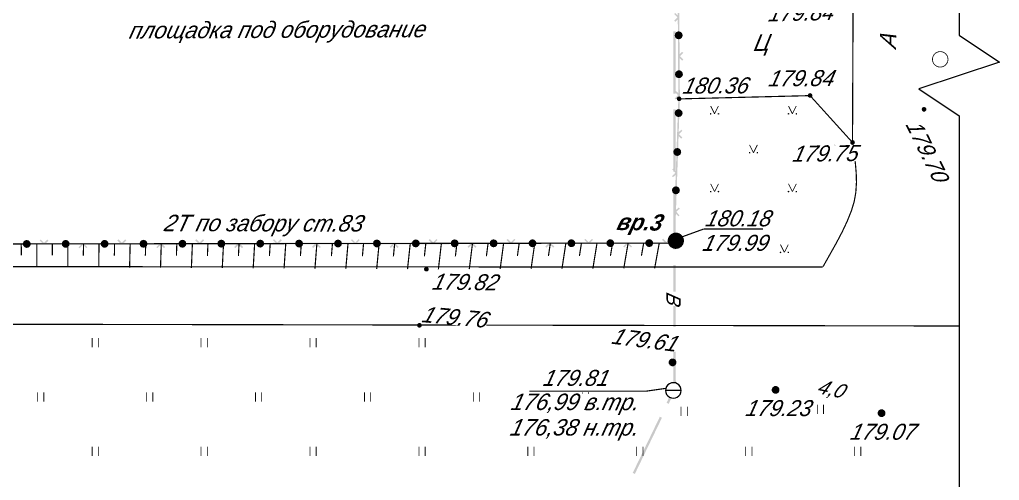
# Model space of a CAD drawing. Header units: millimetres. Extents: x -338 to 6826, y -8218 to 3153.
# Drawn here: x 276.4 to 511.9, y -7191.8 to -7081.1 of the extents above; entities that cross this region are included whole.
import ezdxf

# ---------------------------------------------------------------- set-up
doc = ezdxf.new("R2010")
doc.units = ezdxf.units.MM
doc.set_wipeout_variables(frame=1)
for name, pattern in [('Cплошная', [0]), ('Cплошная_0.50', [0]), ('Штриховая 1.5-1.5_0.50', [1.5, 0.75, -0.75])]:
    doc.linetypes.add(name, pattern=pattern)
for name, color, linetype, lineweight in [('Рамка тонкая', 5, 'Continuous', 25), ('Строительный', 251, 'Continuous', 13), ('Строительный @ 1', 251, 'Continuous', 13)]:
    doc.layers.add(name, color=color, linetype=linetype, lineweight=lineweight)
doc.styles.get("Standard").update_dxf_attribs({"font": 'simplex.shx', "oblique": 15})
doc.linetypes.add('КАБЕЛЬ_ВЫС-', pattern='A,4.5,[131,ltypeshp.shx,S=0.6,R=270,X=-0.6,Y=0.6],1e-08,[131,ltypeshp.shx,S=0.6,R=270,X=-1.2,Y=0.6],-2,9,-2,[131,ltypeshp.shx,S=0.6,R=90,X=0.6,Y=-0.6],1e-08,[131,ltypeshp.shx,S=0.6,R=90,X=1.2,Y=-0.6],4.5', length=22)

# ---------------------------------------------------------------- blocks, each defined once
blk = doc.blocks.new('2011 - 401 трава')
at = {"color": 7, "linetype": 'Continuous', "lineweight": 0, "const_width": 0.1, "flags": 128}
for points in [[(0, 0), (0, 1.2)], [(0.8, 0), (0.8, 1.2)]]:
    blk.add_lwpolyline(points, dxfattribs=at)
blk = doc.blocks.new('118 - 330 отм высот')
blk.add_hatch(color=7).paths.add_polyline_path([(0.098, 0.12), (0.002, 0.155), (-0.095, 0.121), (-0.146, 0.032), (-0.129, -0.069), (-0.05, -0.135), (0.052, -0.136), (0.131, -0.07), (0.149, 0.031)])
at = {"color": 7, "linetype": 'Continuous', "lineweight": 0, "const_width": 0.01, "flags": 128}
blk.add_lwpolyline([(0.098, 0.12), (0.002, 0.155), (-0.095, 0.121), (-0.146, 0.032), (-0.129, -0.069), (-0.05, -0.135), (0.052, -0.136), (0.131, -0.07), (0.149, 0.031), (0.098, 0.12)], close=True, dxfattribs=at)
blk = doc.blocks.new('DIMENSION_17724')
at = {"color": 7, "linetype": 'Continuous', "lineweight": 0, "const_width": 0.075, "flags": 128}
for points in [[(4097.522267, 2229.45034), (4099.290294, 2230.092535)], [(4099.290294, 2230.092535), (4103.115941, 2230.092535)]]:
    blk.add_lwpolyline(points, dxfattribs=at)
at = {"color": 7, "insert": (4101.625876, 2231.092535), "char_height": 1.262627, "attachment_point": 7}
blk.add_mtext('{\\fArial|c1|b0|i1;\\l\\C0; }', dxfattribs=at)
blk = doc.blocks.new('DIMENSION_17784')
at = {"color": 7, "linetype": 'Continuous', "lineweight": 0, "const_width": 0.075, "flags": 128}
for points in [[(4095.615007, 2219.677887), (4088.089551, 2219.677887)], [(4097.46874, 2219.94145), (4095.615007, 2219.677887)]]:
    blk.add_lwpolyline(points, dxfattribs=at)
at = {"color": 7, "insert": (4089.089551, 2220.677887), "char_height": 1.262627, "attachment_point": 7}
blk.add_mtext('{\\fArial|c1|b0|i1;\\l\\C0; }', dxfattribs=at)
blk = doc.blocks.new('2004 - 372 лес сажен d-2.0')
at = {"color": 7, "linetype": 'Continuous', "lineweight": 0, "const_width": 0.1, "flags": 128}
blk.add_lwpolyline([(0, 1), (0.269797, 0.962917), (0.519584, 0.854419), (0.730836, 0.682553), (0.887885, 0.460065), (0.979084, 0.203456), (0.997669, -0.068242), (0.942261, -0.33488), (0.81697, -0.57668), (0.631088, -0.775711), (0.398401, -0.917211), (0.136167, -0.990686), (-0.136167, -0.990686), (-0.398401, -0.917211), (-0.631088, -0.775711), (-0.81697, -0.57668), (-0.942261, -0.33488), (-0.997669, -0.068242), (-0.979084, 0.203456), (-0.887885, 0.460065), (-0.730836, 0.682553), (-0.519584, 0.854419), (-0.269797, 0.962917), (0, 1)], close=True, dxfattribs=at)
blk = doc.blocks.new('2014 - 416 газон')
at = {"color": 7, "linetype": 'Continuous', "lineweight": 0, "const_width": 0.1, "flags": 128}
for points in [[(-0.5, 0.05), (-0.456699, 0.025), (-0.456699, -0.025), (-0.5, -0.05), (-0.543301, -0.025), (-0.543301, 0.025), (-0.5, 0.05)], [(0.5, 0.05), (0.543301, 0.025), (0.543301, -0.025), (0.5, -0.05), (0.456699, -0.025), (0.456699, 0.025), (0.5, 0.05)]]:
    blk.add_lwpolyline(points, close=True, dxfattribs=at)
for points in [[(-0.5, 1), (0, 0)], [(0, 0), (0.5, 1)]]:
    blk.add_lwpolyline(points, dxfattribs=at)
blk = doc.blocks.new('22 - 107.1.1 столбы метал d-1.0')
blk.add_hatch(color=7).paths.add_polyline_path([(-0.00002, 0.5), (-0.25, 0.43302), (-0.43302, 0.25002), (-0.5, 0.00002), (-0.43302, -0.24998), (-0.25002, -0.433), (-0.00002, -0.5), (0.24998, -0.433), (0.433, -0.25), (0.5, 0), (0.433, 0.25), (0.25, 0.43302)])
at = {"color": 7, "linetype": 'Continuous', "lineweight": 0, "const_width": 0.02, "flags": 128}
blk.add_lwpolyline([(0, 0.5), (-0.25, 0.433013), (-0.433013, 0.25), (-0.5, 0), (-0.433013, -0.25), (-0.25, -0.433013), (0, -0.5), (0.25, -0.433013), (0.433013, -0.25), (0.5, 0), (0.433013, 0.25), (0.25, 0.433013), (0, 0.5)], close=True, dxfattribs=at)
blk = doc.blocks.new('7 - 11.7 репер времен.d-2.0')
at = {"true_color": 0xffffff}
for points in [[(0, 0.00002), (-0.7, 0.7), (-0.70698, 0.70726), (-0.92386, 0.38278), (-1, 0), (-0.92384, -0.38278), (-0.70696, -0.70724), (-0.7, -0.7)], [(0.69998, 0.7), (0.70712, 0.7071), (0.50002, 0.86602), (0.25882, 0.96594), (0, 1.00002), (-0.25876, 0.96596), (-0.4999, 0.8661), (-0.70698, 0.70726), (-0.7, 0.7), (0, 0.00002)], [(0, 0.00002), (-0.7, -0.7), (-0.70696, -0.70724), (-0.38256, -0.92392), (0.00006, -0.99998), (0.38268, -0.92388), (0.70704, -0.70714), (0.7, -0.69998)], [(0.70712, 0.7071), (0.69998, 0.7), (0, 0.00002), (0.69998, -0.69998), (0.70704, -0.70714), (0.92384, -0.38274), (0.99998, -0.00004), (0.92388, 0.38266)]]:
    blk.add_hatch(color=7, dxfattribs=at).paths.add_polyline_path(points)
at = {"color": 7, "linetype": 'Continuous', "lineweight": 0, "const_width": 0.1, "flags": 128}
blk.add_lwpolyline([(0, 1), (0.269797, 0.962917), (0.519584, 0.854419), (0.730836, 0.682553), (0.887885, 0.460065), (0.979084, 0.203456), (0.997669, -0.068242), (0.942261, -0.33488), (0.81697, -0.57668), (0.631088, -0.775711), (0.398401, -0.917211), (0.136167, -0.990686), (-0.136167, -0.990686), (-0.398401, -0.917211), (-0.631088, -0.775711), (-0.81697, -0.57668), (-0.942261, -0.33488), (-0.997669, -0.068242), (-0.979084, 0.203456), (-0.887885, 0.460065), (-0.730836, 0.682553), (-0.519584, 0.854419), (-0.269797, 0.962917), (0, 1)], close=True, dxfattribs=at)
at = {"color": 7, "linetype": 'Continuous', "lineweight": 0, "true_color": 0xffffff, "const_width": 0.02, "flags": 128}
for points in [[(0, 0), (-0.7, 0.7), (-0.706971, 0.707242), (-0.923845, 0.382768), (-1, -0.000009), (-0.923837, -0.382785), (-0.706958, -0.707256), (-0.7, -0.7), (0, 0)], [(0, 0), (-0.7, -0.7), (-0.706958, -0.707256), (-0.382554, -0.923933), (0.000069, -1), (0.382682, -0.92388), (0.707056, -0.707158), (0.7, -0.7), (0, 0)], [(0.7, 0.7), (0.707132, 0.707082), (0.50002, 0.866014), (0.25883, 0.965923), (0, 1), (-0.258757, 0.965942), (-0.499889, 0.866089), (-0.706971, 0.707242), (-0.7, 0.7), (0, 0), (0.7, 0.7)], [(0.707132, 0.707082), (0.7, 0.7), (0, 0), (0.7, -0.7), (0.707056, -0.707158), (0.923855, -0.382742), (1, -0.000054), (0.923896, 0.382642), (0.707132, 0.707082)]]:
    blk.add_lwpolyline(points, close=True, dxfattribs=at)
at = {"color": 7, "linetype": 'Continuous', "lineweight": 0, "const_width": 0.1, "flags": 128}
for points in [[(-0.7, 0.7), (-0.706971, 0.707242)], [(-0.7, 0.7), (0.7, -0.7)], [(-0.7, -0.7), (0.7, 0.7)], [(0.7, 0.7), (0.707132, 0.707082)], [(-0.7, -0.7), (-0.706958, -0.707256)], [(0.7, -0.7), (0.707056, -0.707158)]]:
    blk.add_lwpolyline(points, dxfattribs=at)
blk = doc.blocks.new('Люк Водопровод')
at = {"color": 0, "linetype": 'Continuous', "lineweight": -2}
blk.add_wipeout([(0.502, 0.001), (0.485, 0.131), (0.435, 0.251), (0.356, 0.355), (0.252, 0.434), (0.132, 0.484), (0.002, 0.501), (-0.127, 0.484), (-0.248, 0.434), (-0.351, 0.355), (-0.431, 0.251), (-0.48, 0.131), (-0.498, 0.001), (-0.48, -0.128), (-0.431, -0.249), (-0.351, -0.352), (-0.248, -0.432), (-0.127, -0.482), (0.002, -0.499), (0.132, -0.482), (0.252, -0.432), (0.356, -0.352), (0.435, -0.249), (0.485, -0.128)], dxfattribs=at)
blk.add_line((0.502, 0.001), (-0.498, 0.001), dxfattribs=at)
at = {"color": 0, "linetype": 'Continuous', "lineweight": -2, "flags": 128}
blk.add_lwpolyline([(0.502, 0.001), (0.485, 0.131), (0.435, 0.251), (0.356, 0.355), (0.252, 0.434), (0.132, 0.484), (0.002, 0.501), (-0.127, 0.484), (-0.248, 0.434), (-0.351, 0.355), (-0.431, 0.251), (-0.48, 0.131), (-0.498, 0.001), (-0.48, -0.128), (-0.431, -0.249), (-0.351, -0.352), (-0.248, -0.432), (-0.127, -0.482), (0.002, -0.499), (0.132, -0.482), (0.252, -0.432), (0.356, -0.352), (0.435, -0.249), (0.485, -0.128)], close=True, dxfattribs=at)

msp = doc.modelspace()

# ---------------------------------------------------------------- hatches: boundary and pattern name
at = {"layer": 'Строительный', "lineweight": 20}
for points in [[(434.94, -7071.62), (435.29, -7071.97), (435.56, -7072.23), (435.82, -7071.97), (435.15, -7071.3), (435.02, -7071.17), (435.82, -7070.36), (435.55, -7070.1), (434.94, -7070.72), (434.93, -7066.49), (434.56, -7066.49), (434.57, -7071.17), (434.57, -7075.58), (434.58, -7076.82), (434.67, -7076.82), (434.76, -7076.82), (434.67, -7076.82), (434.58, -7076.82), (434.6, -7080.07), (434.24, -7079.72), (433.98, -7079.46), (433.71, -7079.72), (434.39, -7080.39), (434.52, -7080.52), (433.72, -7081.33), (433.99, -7081.59), (434.14, -7081.33), (434.56, -7080.56), (434.51, -7080.65), (433.99, -7081.59), (434.6, -7080.97), (434.63, -7085.19), (435, -7085.19), (434.97, -7080.52), (434.95, -7076.82), (434.95, -7075.58)], [(434.07, -7098.87), (434.05, -7083.91), (433.49, -7083.91), (433.51, -7098.87)], [(435.04, -7090.32), (435.39, -7090.67), (435.66, -7090.93), (435.92, -7090.66), (435.25, -7090), (435.11, -7089.87), (435.91, -7089.06), (435.64, -7088.8), (435.03, -7089.42), (435, -7085.19), (434.63, -7085.19), (434.66, -7089.87), (434.69, -7094.28), (434.72, -7098.77), (434.37, -7098.42), (434.1, -7098.16), (433.84, -7098.42), (434.51, -7099.09), (434.64, -7099.22), (433.85, -7100.03), (433.94, -7100.12), (433.98, -7100.12), (434.11, -7100.26), (434.25, -7100.12), (434.28, -7100.12), (434.72, -7099.67), (434.73, -7100.11), (434.6, -7103.88), (434.97, -7103.9), (435.1, -7100.12), (434.91, -7100.12), (435.1, -7100.12), (435.1, -7099.22), (435.06, -7094.27)], [(434.79, -7109.02), (435.13, -7109.38), (435.39, -7109.66), (435.66, -7109.4), (435.01, -7108.71), (434.89, -7108.57), (435.72, -7107.8), (435.46, -7107.52), (435.3, -7107.78), (434.85, -7108.53), (434.91, -7108.44), (435.46, -7107.52), (434.82, -7108.12), (434.97, -7103.9), (434.6, -7103.88), (434.43, -7108.56), (434.28, -7112.96), (434.13, -7117.45), (433.79, -7117.09), (433.53, -7116.81), (433.26, -7117.07), (433.9, -7117.76), (434.03, -7117.9), (433.2, -7118.67), (433.46, -7118.95), (433.61, -7118.69), (434.07, -7117.94), (434.01, -7118.03), (433.46, -7118.95), (434.09, -7118.35), (433.95, -7122.57), (434.32, -7122.59), (434.48, -7117.91), (434.66, -7112.97)], [(434.08, -7117.57), (434.07, -7102.61), (433.51, -7102.61), (433.52, -7117.57)], [(434.14, -7127.71), (434.48, -7128.07), (434.74, -7128.35), (435.01, -7128.09), (434.36, -7127.4), (434.24, -7127.26), (435.07, -7126.49), (434.81, -7126.21), (434.17, -7126.81), (434.32, -7122.59), (433.95, -7122.57), (433.79, -7127.24), (433.63, -7131.65), (433.53, -7134.59), (432.34, -7134.59), (432.69, -7134.24), (432.95, -7133.97), (432.69, -7133.71), (432.02, -7134.38), (431.89, -7134.51), (431.08, -7133.71), (430.82, -7133.97), (431.44, -7134.59), (427.21, -7134.59), (427.21, -7134.97), (431.89, -7134.96), (433.71, -7134.96), (433.71, -7134.82), (433.71, -7134.77), (433.76, -7134.77), (433.9, -7134.78), (434.01, -7131.66)], [(434.1, -7136.27), (434.08, -7121.31), (433.52, -7121.31), (433.54, -7136.27)], [(272.49, -7135.17), (272.14, -7135.52), (271.87, -7135.79), (272.14, -7136.05), (272.81, -7135.38), (272.94, -7135.25), (273.74, -7136.05), (274.01, -7135.78), (273.39, -7135.17), (277.61, -7135.16), (277.61, -7134.79), (272.94, -7134.79), (268.53, -7134.8), (264.04, -7134.81), (264.39, -7134.45), (264.65, -7134.19), (264.39, -7133.93), (263.72, -7134.6), (263.59, -7134.73), (262.78, -7133.93), (262.52, -7134.19), (263.14, -7134.81), (258.91, -7134.81), (258.91, -7135.19), (263.59, -7135.18), (268.53, -7135.17)], [(291.19, -7135.15), (290.84, -7135.5), (290.57, -7135.76), (290.84, -7136.03), (291.51, -7135.35), (291.64, -7135.22), (292.44, -7136.02), (292.71, -7135.76), (292.09, -7135.14), (296.31, -7135.14), (296.31, -7134.76), (291.64, -7134.77), (287.23, -7134.78), (282.74, -7134.78), (283.09, -7134.43), (283.35, -7134.17), (283.09, -7133.9), (282.42, -7134.57), (282.29, -7134.71), (281.48, -7133.9), (281.22, -7134.17), (281.84, -7134.78), (277.61, -7134.79), (277.61, -7135.16), (282.29, -7135.16), (287.23, -7135.15)], [(309.89, -7135.12), (309.54, -7135.47), (309.27, -7135.74), (309.54, -7136), (310.21, -7135.33), (310.34, -7135.2), (311.14, -7136), (311.41, -7135.73), (310.79, -7135.12), (315.01, -7135.11), (315.01, -7134.74), (310.34, -7134.75), (305.93, -7134.75), (301.44, -7134.76), (301.79, -7134.41), (302.05, -7134.14), (301.79, -7133.88), (301.12, -7134.55), (300.99, -7134.68), (300.18, -7133.88), (299.92, -7134.14), (300.54, -7134.76), (296.31, -7134.76), (296.31, -7135.14), (300.99, -7135.13), (305.93, -7135.13)], [(328.59, -7135.1), (328.24, -7135.45), (327.97, -7135.71), (328.24, -7135.98), (328.91, -7135.31), (329.04, -7135.17), (329.84, -7135.98), (330.11, -7135.71), (329.84, -7135.56), (329.07, -7135.14), (329.17, -7135.19), (330.11, -7135.71), (329.49, -7135.1), (333.71, -7135.09), (333.71, -7134.72), (329.04, -7134.72), (324.63, -7134.73), (320.14, -7134.73), (320.49, -7134.38), (320.75, -7134.12), (320.49, -7133.85), (319.82, -7134.52), (319.69, -7134.66), (318.88, -7133.85), (318.62, -7134.12), (318.88, -7134.27), (319.65, -7134.69), (319.55, -7134.64), (318.62, -7134.12), (319.24, -7134.73), (315.01, -7134.74), (315.01, -7135.11), (319.69, -7135.11), (324.63, -7135.1)], [(347.29, -7135.07), (346.94, -7135.42), (346.67, -7135.69), (346.94, -7135.95), (347.61, -7135.28), (347.74, -7135.15), (348.54, -7135.95), (348.81, -7135.69), (348.19, -7135.07), (352.41, -7135.07), (352.41, -7134.69), (347.74, -7134.7), (343.33, -7134.7), (338.84, -7134.71), (339.19, -7134.36), (339.45, -7134.09), (339.19, -7133.83), (338.52, -7134.5), (338.39, -7134.63), (337.58, -7133.83), (337.32, -7134.1), (337.94, -7134.71), (333.71, -7134.72), (333.71, -7135.09), (338.39, -7135.08), (343.33, -7135.08)], [(365.99, -7135.05), (365.64, -7135.4), (365.37, -7135.66), (365.64, -7135.93), (366.31, -7135.26), (366.44, -7135.12), (367.24, -7135.93), (367.51, -7135.66), (366.89, -7135.05), (371.11, -7135.04), (371.11, -7134.67), (366.44, -7134.67), (362.03, -7134.68), (357.54, -7134.68), (357.89, -7134.33), (358.15, -7134.07), (357.89, -7133.8), (357.22, -7134.48), (357.09, -7134.61), (356.28, -7133.81), (356.02, -7134.07), (356.64, -7134.69), (352.41, -7134.69), (352.41, -7135.07), (357.09, -7135.06), (362.03, -7135.05)], [(384.69, -7135.02), (384.34, -7135.38), (384.07, -7135.64), (384.34, -7135.9), (385.01, -7135.23), (385.14, -7135.1), (385.94, -7135.9), (386.21, -7135.64), (385.59, -7135.02), (389.81, -7135.02), (389.81, -7134.64), (385.14, -7134.65), (380.73, -7134.65), (376.24, -7134.66), (376.59, -7134.31), (376.85, -7134.04), (376.59, -7133.78), (375.92, -7134.45), (375.79, -7134.58), (374.98, -7133.78), (374.72, -7134.05), (375.34, -7134.66), (371.11, -7134.67), (371.11, -7135.04), (375.79, -7135.04), (380.73, -7135.03)], [(403.39, -7135), (403.04, -7135.35), (402.77, -7135.62), (403.04, -7135.88), (403.71, -7135.21), (403.84, -7135.08), (404.64, -7135.88), (404.91, -7135.61), (404.29, -7135), (408.51, -7134.99), (408.51, -7134.62), (403.84, -7134.62), (399.43, -7134.63), (394.94, -7134.64), (395.29, -7134.28), (395.55, -7134.02), (395.29, -7133.76), (394.62, -7134.43), (394.49, -7134.56), (393.68, -7133.76), (393.42, -7134.02), (394.04, -7134.64), (389.81, -7134.64), (389.81, -7135.02), (394.49, -7135.01), (399.43, -7135)], [(422.09, -7134.97), (421.74, -7135.33), (421.47, -7135.59), (421.74, -7135.86), (422.41, -7135.18), (422.54, -7135.05), (423.34, -7135.85), (423.61, -7135.59), (423.34, -7135.44), (422.57, -7135.01), (422.67, -7135.07), (423.61, -7135.59), (422.99, -7134.97), (427.21, -7134.97), (427.21, -7134.59), (422.54, -7134.6), (418.13, -7134.61), (413.64, -7134.61), (413.99, -7134.26), (414.25, -7134), (413.99, -7133.73), (413.32, -7134.4), (413.19, -7134.53), (412.38, -7133.73), (412.12, -7134), (412.38, -7134.15), (413.15, -7134.57), (413.05, -7134.52), (412.12, -7134), (412.74, -7134.61), (408.51, -7134.62), (408.51, -7134.99), (413.19, -7134.99), (418.13, -7134.98)], [(434.11, -7154.97), (434.1, -7140.01), (433.54, -7140.01), (433.55, -7154.97)], [(433.56, -7169.72), (431.9, -7173.16), (432.41, -7173.41), (434.1, -7169.91), (433.85, -7169.79), (434.13, -7169.79), (434.12, -7158.71), (433.56, -7158.71)], [(424.28, -7190.25), (430.78, -7176.78), (430.28, -7176.53), (423.78, -7190)]]:
    msp.add_hatch(color=7, dxfattribs=at).paths.add_polyline_path(points)

# ---------------------------------------------------------------- linework, layer by layer
at = {"layer": 'Рамка тонкая', "lineweight": 20}
for p, q in [((502.31, -6973.21), (502.22, -7084.83)), ((502.22, -7084.83), (511.89, -7091.28)), ((511.89, -7091.28), (492.54, -7097.73)), ((502.22, -7104.19), (502.22, -7291.79))]:
    msp.add_line(p, q, dxfattribs=at)
at = {"layer": 'Строительный', "color": 7, "linetype": 'Cплошная_0.50', "lineweight": 20, "const_width": 0.281, "flags": 128}
for points in [[(476.59, -7110.6), (476.77, -7066.2)], [(476.59, -7110.6), (466.39, -7099.33), (434.91, -7100.12)], [(248.75, -7135.01), (433.71, -7134.77)]]:
    msp.add_lwpolyline(points, dxfattribs=at)
at = {"layer": 'Строительный', "color": 7, "linetype": 'Штриховая 1.5-1.5_0.50', "lineweight": 20, "ltscale": 2, "const_width": 0.281, "flags": 128}
for points in [[(476.59, -7110.6), (477.26, -7115.42), (477.48, -7117.94), (477.54, -7120.16), (477.39, -7122.55), (477.01, -7124.73), (476.34, -7126.97), (475.31, -7129.53), (474.15, -7132), (472.65, -7134.85), (469.51, -7140.43)], [(52.59, -7140.01), (76.9, -7140.18), (86.41, -7140.25), (101.2, -7140.36), (469.45, -7140.54)], [(502.22, -7154.7), (90.72, -7153.94), (65.39, -7153.46), (56.53, -7153.42), (51.79, -7153.55), (50.45, -7153.73), (49.08, -7154.05), (47.68, -7154.52), (46.23, -7155.14), (43.83, -7156.42), (41.02, -7158.22), (39.11, -7159.53), (36.01, -7161.63), (35.3, -7162.08), (28.5, -7166.51), (23.02, -7170.22), (18.16, -7173.68), (12.71, -7177.82), (10.4, -7179.71), (8.37, -7181.48), (3.67, -7185.93), (-2.22, -7191.84), (-8.47, -7198.35), (-14.75, -7205.1), (-20.67, -7211.69), (-25.45, -7217.24), (-29.72, -7222.51), (-33.75, -7227.72), (-37.77, -7233.21), (-41.52, -7238.65), (-45.19, -7244.35), (-48.57, -7250), (-52.54, -7256.7), (-56.98, -7264.18), (-59.79, -7269.09), (-62.25, -7273.58), (-64.45, -7277.81), (-66.4, -7281.81), (-68.64, -7286.83), (-70.49, -7291.55), (-71.96, -7296), (-73.06, -7300.17), (-73.97, -7304.95), (-74.85, -7311.11), (-75.7, -7318.58), (-76.48, -7327.16), (-77.09, -7335.2), (-77.61, -7343.62), (-78.04, -7352.1), (-78.34, -7360.2), (-78.5, -7367.44), (-78.52, -7373.48), (-78.4, -7378.03), (-78.13, -7380.88), (-77.92, -7381.85), (-77.6, -7382.81), (-77.17, -7383.78), (-76.64, -7384.76), (-76, -7385.73), (-75.26, -7386.7), (-74.42, -7387.67), (-73.48, -7388.64), (-71.7, -7390.23), (-69.67, -7391.78), (-67.41, -7393.28), (-64.96, -7394.7), (-62.82, -7395.79), (-60.66, -7396.78), (-58.53, -7397.63), (-56.54, -7398.29), (-54.83, -7398.7), (-53.02, -7398.93), (-51.11, -7398.99), (-49.07, -7398.88), (-47.25, -7398.66), (-45.32, -7398.31), (-43.26, -7397.83), (-41.01, -7397.21), (-37.5, -7396.1), (-32.65, -7394.41)]]:
    msp.add_lwpolyline(points, dxfattribs=at)
at = {"layer": 'Строительный', "color": 7, "linetype": 'Cплошная', "lineweight": 20, "const_width": 0.281, "flags": 128}
for points in [[(276.8, -7134.98), (276.83, -7137.74)], [(280.54, -7134.97), (280.57, -7140.52)], [(284.28, -7134.97), (284.28, -7137.75)], [(288.02, -7134.96), (288, -7140.56)], [(291.76, -7134.96), (291.74, -7137.77)], [(295.5, -7134.95), (295.43, -7140.61)], [(299.24, -7134.95), (299.19, -7137.79)], [(302.98, -7134.94), (302.85, -7140.65)], [(306.72, -7134.94), (306.64, -7137.81)], [(310.46, -7134.93), (310.28, -7140.69)], [(314.2, -7134.93), (314.1, -7137.82)], [(317.94, -7134.92), (317.7, -7140.74)], [(321.68, -7134.92), (321.55, -7137.84)], [(325.42, -7134.91), (325.12, -7140.78)], [(329.16, -7134.91), (329, -7137.86)], [(332.9, -7134.9), (332.55, -7140.83)], [(336.64, -7134.9), (336.45, -7137.87)], [(340.38, -7134.89), (339.97, -7140.87)], [(344.12, -7134.89), (343.9, -7137.89)], [(347.86, -7134.88), (347.39, -7140.91)], [(351.6, -7134.88), (351.35, -7137.91)], [(355.34, -7134.87), (354.81, -7140.96)], [(359.08, -7134.87), (358.8, -7137.92)], [(362.82, -7134.86), (362.23, -7141)], [(366.56, -7134.86), (366.25, -7137.94)], [(370.3, -7134.86), (369.64, -7141.04)], [(374.04, -7134.85), (373.7, -7137.96)], [(377.78, -7134.85), (377.06, -7141.06)], [(381.52, -7134.84), (381.15, -7137.94)], [(385.26, -7134.84), (384.49, -7141.03)], [(389, -7134.83), (388.6, -7137.92)], [(392.74, -7134.83), (391.91, -7140.99)], [(396.48, -7134.82), (396.05, -7137.9)], [(400.22, -7134.82), (399.34, -7140.96)], [(403.96, -7134.81), (403.51, -7137.88)], [(407.7, -7134.81), (406.76, -7140.93)], [(411.44, -7134.8), (410.96, -7137.86)], [(415.18, -7134.8), (414.19, -7140.9)], [(418.92, -7134.79), (418.41, -7137.84)], [(422.66, -7134.79), (421.61, -7140.87)], [(426.4, -7134.78), (425.86, -7137.82)], [(430.14, -7134.78), (429.04, -7140.84)]]:
    msp.add_lwpolyline(points, dxfattribs=at)
at = {"layer": 'Строительный', "color": 7, "lineweight": 20}
msp.add_point((434.03, -7133.93, 673.87), dxfattribs=at)

# ---------------------------------------------------------------- block references
at = {"layer": 'Строительный', "color": 7, "lineweight": 20, "zscale": 3.74}
for name, p, xscale, yscale, rotation in [('22 - 107.1.1 столбы метал d-1.0', (434.81, -7084.84), 1.869999999999668, 1.869999999999668, 180.3745469999886), ('22 - 107.1.1 столбы метал d-1.0', (434.88, -7094.19), 1.869999999999668, 1.869999999999668, 180.3745469999886), ('22 - 107.1.1 столбы метал d-1.0', (434.8, -7103.53), 1.869999999999601, 1.869999999999601, 178.0109920000029), ('22 - 107.1.1 столбы метал d-1.0', (434.47, -7112.88), 1.869999999999601, 1.869999999999601, 178.0109920000029), ('22 - 107.1.1 столбы метал d-1.0', (434.15, -7122.09), 1.869999999999601, 1.869999999999601, 178.0109920000029), ('7 - 11.7 репер времен.d-2.0', (434.13, -7134.21), 1.869999999999405, 1.869999999999405, 346.6283499999836), ('22 - 107.1.1 столбы метал d-1.0', (434.04, -7133.91), 1.869999999999405, 1.869999999999405, 346.6283499999836), ('22 - 107.1.1 столбы метал d-1.0', (278.14, -7134.98), 1.869999999999838, 1.869999999999838, 90.07451499997465), ('22 - 107.1.1 столбы метал d-1.0', (287.49, -7134.96), 1.869999999999838, 1.869999999999838, 90.07451499997465), ('22 - 107.1.1 столбы метал d-1.0', (296.84, -7134.95), 1.869999999999838, 1.869999999999838, 90.07451499997465), ('22 - 107.1.1 столбы метал d-1.0', (306.19, -7134.94), 1.869999999999838, 1.869999999999838, 90.07451499997465), ('22 - 107.1.1 столбы метал d-1.0', (315.54, -7134.93), 1.869999999999838, 1.869999999999838, 90.07451499997465), ('22 - 107.1.1 столбы метал d-1.0', (324.89, -7134.91), 1.869999999999838, 1.869999999999838, 90.07451499997465), ('22 - 107.1.1 столбы метал d-1.0', (334.24, -7134.9), 1.869999999999838, 1.869999999999838, 90.07451499997465), ('22 - 107.1.1 столбы метал d-1.0', (343.59, -7134.89), 1.869999999999838, 1.869999999999838, 90.07451499997465), ('22 - 107.1.1 столбы метал d-1.0', (352.94, -7134.88), 1.869999999999838, 1.869999999999838, 90.07451499997465), ('22 - 107.1.1 столбы метал d-1.0', (362.29, -7134.87), 1.869999999999838, 1.869999999999838, 90.07451499997465), ('22 - 107.1.1 столбы метал d-1.0', (371.64, -7134.85), 1.869999999999838, 1.869999999999838, 90.07451499997465), ('22 - 107.1.1 столбы метал d-1.0', (380.98, -7134.84), 1.869999999999838, 1.869999999999838, 90.07451499997465), ('22 - 107.1.1 столбы метал d-1.0', (390.33, -7134.83), 1.869999999999838, 1.869999999999838, 90.07451499997465), ('22 - 107.1.1 столбы метал d-1.0', (399.68, -7134.82), 1.869999999999838, 1.869999999999838, 90.07451499997465), ('22 - 107.1.1 столбы метал d-1.0', (409.03, -7134.8), 1.869999999999838, 1.869999999999838, 90.07451499997465), ('22 - 107.1.1 столбы метал d-1.0', (418.38, -7134.79), 1.869999999999838, 1.869999999999838, 90.07451499997465), ('22 - 107.1.1 столбы метал d-1.0', (427.73, -7134.78), 1.869999999999838, 1.869999999999838, 90.07451499997465), ('22 - 107.1.1 столбы метал d-1.0', (433.35, -7163.44), 1.869999999999405, 1.869999999999405, 346.6283499999836), ('22 - 107.1.1 столбы метал d-1.0', (458.11, -7170.06), 1.869999999999405, 1.869999999999405, 346.6283499999836), ('22 - 107.1.1 столбы метал d-1.0', (483.58, -7175.65), 1.869999999999405, 1.869999999999405, 346.6283499999836)]:
    msp.add_blockref(name, p, dxfattribs=dict(at, xscale=xscale, yscale=yscale, rotation=rotation))
for name, p, xscale, yscale in [('2004 - 372 лес сажен d-2.0', (497.67, -7090.61), 1.87, 1.87), ('118 - 330 отм высот', (434.91, -7100.12, 674.55), 3.74, 3.74), ('118 - 330 отм высот', (466.39, -7099.33, 672.6), 3.74, 3.74), ('2014 - 416 газон', (443.44, -7103.7), 1.87, 1.87), ('2014 - 416 газон', (462.14, -7103.7), 1.87, 1.87), ('118 - 330 отм высот', (493.78, -7102.65, 672.08), 3.74, 3.74), ('2014 - 416 газон', (452.79, -7113.05), 1.87, 1.87), ('2014 - 416 газон', (471.49, -7113.05), 1.87, 1.87), ('118 - 330 отм высот', (476.59, -7110.6, 672.26), 3.74, 3.74), ('2014 - 416 газон', (443.44, -7122.4), 1.87, 1.87), ('2014 - 416 газон', (462.14, -7122.4), 1.87, 1.87), ('DIMENSION_17724', (-14890.56, -15471.95), 3.74, 3.74), ('118 - 330 отм высот', (433.71, -7134.77, 673.16), 3.74, 3.74), ('2014 - 416 газон', (460.21, -7137), 1.87, 1.87), ('118 - 330 отм высот', (374.17, -7141.07, 672.53), 3.74, 3.74), ('118 - 330 отм высот', (372.5, -7154.55, 672.3), 3.74, 3.74), ('2011 - 401 трава', (293.84, -7159.8), 1.87, 1.87), ('2011 - 401 трава', (320.02, -7159.8), 1.87, 1.87), ('2011 - 401 трава', (346.2, -7159.8), 1.87, 1.87), ('2011 - 401 трава', (372.38, -7159.8), 1.87, 1.87), ('118 - 330 отм высот', (433.35, -7163.44, 671.74), 3.74, 3.74), ('DIMENSION_17784', (-14890.56, -15471.95), 3.74, 3.74), ('118 - 330 отм высот', (433.85, -7169.79, 672.49), 3.74, 3.74), ('118 - 330 отм высот', (458.11, -7170.06, 670.32), 3.74, 3.74), ('2011 - 401 трава', (280.75, -7172.89), 1.87, 1.87), ('2011 - 401 трава', (306.93, -7172.89), 1.87, 1.87), ('2011 - 401 трава', (333.11, -7172.89), 1.87, 1.87), ('2011 - 401 трава', (359.29, -7172.89), 1.87, 1.87), ('2011 - 401 трава', (385.47, -7172.89), 1.87, 1.87), ('2011 - 401 трава', (411.65, -7172.89), 1.87, 1.87), ('2011 - 401 трава', (435.39, -7176.31), 1.87, 1.87), ('2011 - 401 трава', (468.12, -7175.85), 1.87, 1.87), ('118 - 330 отм высот', (483.58, -7175.65, 669.72), 3.74, 3.74), ('2011 - 401 трава', (293.84, -7185.98), 1.87, 1.87), ('2011 - 401 трава', (320.02, -7185.98), 1.87, 1.87), ('2011 - 401 трава', (346.2, -7185.98), 1.87, 1.87), ('2011 - 401 трава', (372.38, -7185.98), 1.87, 1.87), ('2011 - 401 трава', (398.56, -7185.98), 1.87, 1.87), ('2011 - 401 трава', (424.74, -7185.98), 1.87, 1.87), ('2011 - 401 трава', (450.92, -7185.98), 1.87, 1.87), ('2011 - 401 трава', (477.1, -7185.98), 1.87, 1.87)]:
    msp.add_blockref(name, p, dxfattribs=dict(at, xscale=xscale, yscale=yscale))

# ---------------------------------------------------------------- texts
at = {"layer": 'Строительный', "color": 7, "lineweight": 20, "bg_fill": 3, "box_fill_scale": 1, "bg_fill_color": 256}
for s, insert, char_height, attachment_point, rotation, bg_fill_transparency in [('{\\fD431|c1|b0|i1;\\l\\C0;179.84}', (456.14, -7079.63), 3.8474, 4, 1.4144, 4327), ('{\\fBm431|c1|b0|i1;\\l\\C0;площадка под оборудование}', (302.56, -7081.66), 3.9568, 1, 0.2553, 0), ('{\\fBm431|c1|b0|i1;\\l\\C0;Ц}', (452.53, -7084.69), 3.9568, 1, 1.987, 0), ('{\\fBm431|c1|b0|i1;\\l\\C0;А}', (483.06, -7087.99), 3.9568, 1, 87.9953, 0), ('{\\fD431|c1|b0|i1;\\l\\C0;179.84}', (456.2, -7095.21), 3.8474, 4, 0.2924, 4372), ('{\\fD431|c1|b0|i1;\\l\\C0;179.70}', (491, -7105.47), 3.8474, 4, 296.1126, 4357)]:
    msp.add_mtext(s, dxfattribs=dict(at, insert=insert, char_height=char_height, attachment_point=attachment_point, rotation=rotation, bg_fill_transparency=bg_fill_transparency))

# ---------------------------------------------------------------- next in the draw order: linework, layer by layer
at = {"layer": 'Рамка тонкая', "lineweight": 20}
msp.add_line((492.54, -7097.73), (502.22, -7104.19), dxfattribs=at)

# ---------------------------------------------------------------- next in the draw order: block references
at = {"layer": 'Строительный @ 1', "linetype": 'КАБЕЛЬ_ВЫС-', "lineweight": 20, "xscale": 3.74, "yscale": 3.74, "zscale": 3.74}
msp.add_blockref('Люк Водопровод', (433.53, -7170.2), dxfattribs=at)

# ---------------------------------------------------------------- next in the draw order: texts
at = {"layer": 'Строительный', "color": 7, "lineweight": 20, "bg_fill": 3, "box_fill_scale": 1, "bg_fill_color": 256}
for s, insert, char_height, attachment_point, rotation, bg_fill_transparency in [('{\\fD431|c1|b0|i1;\\l\\C0;180.36}', (435.6, -7096.97), 3.8474, 4, 0.308, 4352), ('{\\fD431|c1|b0|i1;\\l\\C0;179.75}', (461.96, -7113.34), 3.8474, 4, 0.6662, 6242), ('{\\fBm431|c1|b0|i1;\\l\\C0;2Т по забору ст.83}', (310.93, -7127.95), 3.9568, 1, 359.8689, 0), ('{\\fD431|c1|b1|i1;\\l\\C0;вр.3}', (419.7, -7132.79), 3.9504, 7, 358.8528, 0), ('{\\fD431|c1|b0|i1;\\l\\C0;179.82}', (375.44, -7144.05), 3.8474, 4, 359.2722, 6332), ('{\\fBm431|c1|b0|i1;\\l\\C0;В}', (431.84, -7146.46), 3.4505, 7, 270.0481, 0), ('{\\fD431|c1|b0|i1;\\l\\C0;179.76}', (373.05, -7151.87), 3.8474, 4, 354.9306, 7411835), ('{\\fD431|c1|b0|i1;\\l\\C0;179.61}', (418.71, -7157.05), 3.8474, 4, 352.7814, 6101105), ('{\\fD431|c1|b0|i1;\\l\\C0;176,38\\fBm431|c1|b0|i1; н.тр.}', (394.09, -7177.07), 3.9568, 1, 359.9552, 0)]:
    msp.add_mtext(s, dxfattribs=dict(at, insert=insert, char_height=char_height, attachment_point=attachment_point, rotation=rotation, bg_fill_transparency=bg_fill_transparency))
at = {"layer": 'Строительный', "color": 7, "lineweight": 20, "char_height": 3.8474, "attachment_point": 4, "bg_fill": 3, "box_fill_scale": 1, "bg_fill_color": 256}
for s, insert, bg_fill_transparency in [('{\\fD431|c1|b0|i1;\\l\\C0;180.18}', (441.04, -7128.85), 6232), ('{\\fD431|c1|b0|i1;\\l\\C0;179.99}', (440.37, -7134.74), 6212), ('{\\fD431|c1|b0|i1;\\l\\C0;179.81}', (402.04, -7167.2), 15603910), ('{\\fD431|c1|b0|i1;\\l\\C0;179.23}', (450.7, -7174.47), 6347), ('{\\fD431|c1|b0|i1;\\l\\C0;179.07}', (475.84, -7180.15), 4202)]:
    msp.add_mtext(s, dxfattribs=dict(at, insert=insert, bg_fill_transparency=bg_fill_transparency))

# ---------------------------------------------------------------- next in the draw order: texts
at = {"layer": 'Строительный', "color": 7, "lineweight": 20, "attachment_point": 1, "bg_fill": 3, "box_fill_scale": 1, "bg_fill_color": 256, "bg_fill_transparency": 0}
for s, insert, char_height, rotation in [('{\\fBm431|b0|i1|c204|p18;\\C0;4,0}', (468.59, -7167.44), 3.4505, 348.2244), ('{\\fD431|c1|b0|i1;\\l\\C0;176,99\\fBm431|c1|b0|i1; в.тр.}', (394.32, -7170.92), 3.9568, 359.8713)]:
    msp.add_mtext(s, dxfattribs=dict(at, insert=insert, char_height=char_height, rotation=rotation))

doc.saveas('drawing.dxf')
